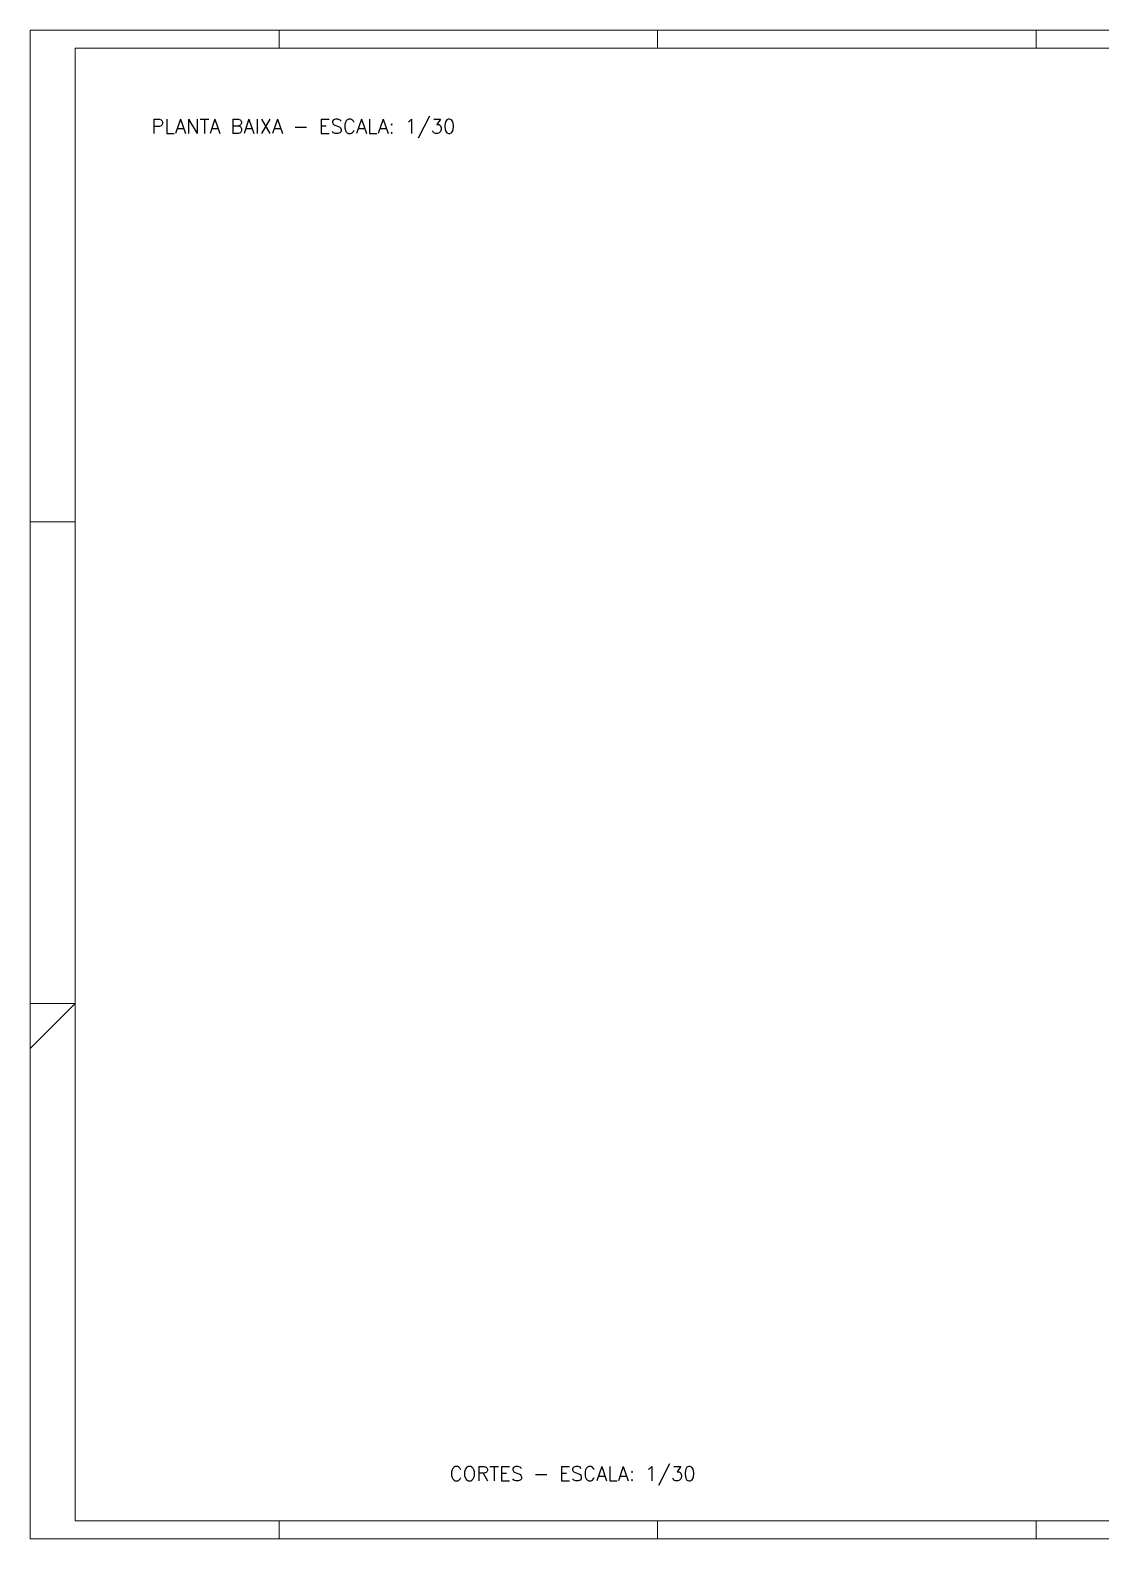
# Model space of a CAD drawing. Header units: millimetres. Extents: x 1772 to 2960, y 1025 to 1862.
# Drawn here: x 1772 to 2366, y 1025 to 1862 of the extents above; entities that cross this region are included whole.
import ezdxf
from ezdxf.enums import TextEntityAlignment as Align

# ---------------------------------------------------------------- set-up
doc = ezdxf.new("R2010")
doc.units = ezdxf.units.MM
doc.layers.add('9.7 - LEGENDA', color=2, linetype='Continuous', lineweight=0)
doc.styles.add('ROMANS', font='romans.shx')

# ---------------------------------------------------------------- blocks, each defined once
blk = doc.blocks.new('FORMATO DE FOLHA A0')
at = {"layer": '9.7 - LEGENDA', "color": 7}
for p, q in [((15093.87, 18736.97), (15093.87, 18726.97)), ((15303.87, 18736.97), (15303.87, 18726.97)), ((15513.87, 18736.97), (15513.87, 18726.97)), ((14980.67, 18464.28), (14955.71, 18464.28)), ((14980.67, 18197.01), (14955.71, 18172.05)), ((14980.67, 18197.01), (14955.71, 18197.01)), ((15093.87, 17910.01), (15093.87, 17900.01)), ((15303.87, 17910.01), (15303.87, 17900.01)), ((15513.87, 17910.01), (15513.87, 17900.01))]:
    blk.add_line(p, q, dxfattribs=at)
for points in [[(16143.91, 17900.01), (14955.71, 17900.01), (14955.71, 18736.97), (16143.87, 18736.97)], [(16133.87, 17910.01), (14980.67, 17910.01), (14980.67, 18726.97), (16133.87, 18726.97)]]:
    blk.add_lwpolyline(points, close=True, dxfattribs=at)

msp = doc.modelspace()

# ---------------------------------------------------------------- block references
msp.add_blockref('FORMATO DE FOLHA A0', (-13184.03, -16875.28))

# ---------------------------------------------------------------- texts
at = {"layer": '9.7 - LEGENDA', "lineweight": -2, "ltscale": 2, "style": 'ROMANS'}
for s, p in [('PLANTA BAIXA - ESCALA: 1/30', (1923.27, 1807.81)), ('CORTES - ESCALA: 1/30', (2072.7, 1060.32))]:
    msp.add_text(s, height=8, dxfattribs=at).set_placement(p, align=Align.MIDDLE)

doc.saveas('drawing.dxf')
